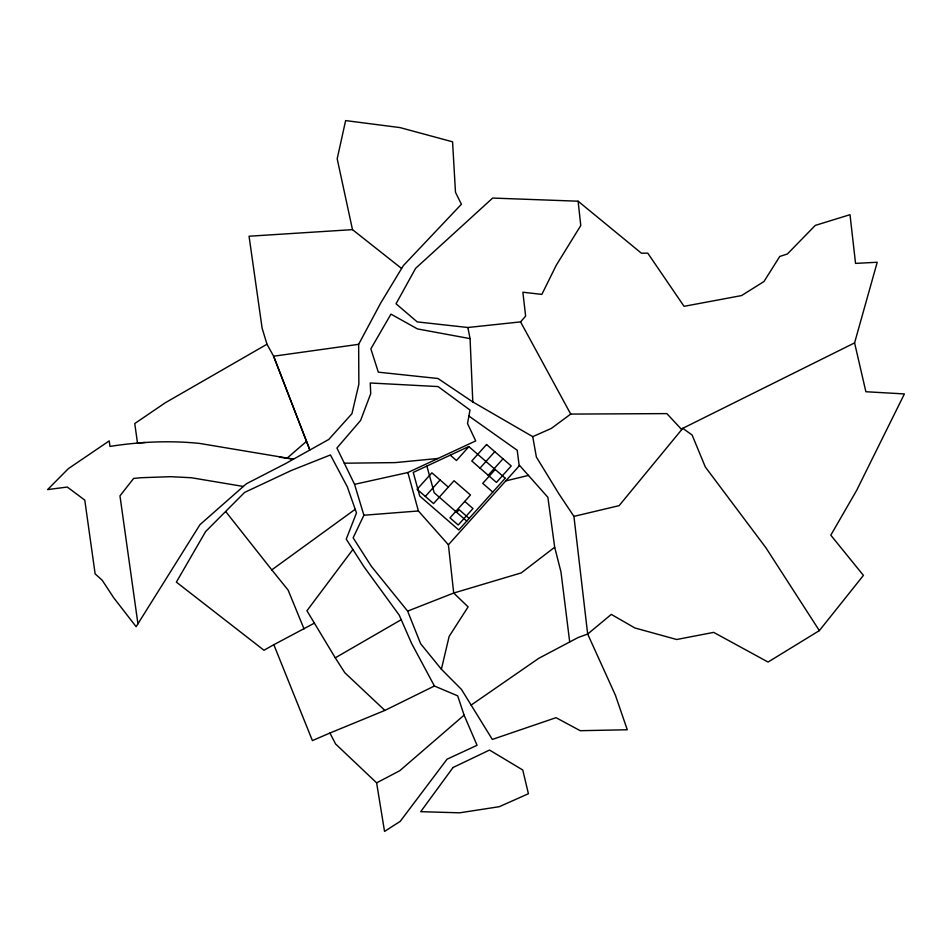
<?xml version="1.0" encoding="UTF-8"?>
<svg xmlns="http://www.w3.org/2000/svg" width="952" height="952" viewBox="0 0 952 952"><rect width="100%" height="100%" fill="white"/><g stroke="black" fill="none" stroke-linecap="round" stroke-linejoin="round"><path stroke-width="1.43" d="M441.383 669.232L449.154 636.376L468.11 606.888L453.699 593.037L448.404 544.782L418.404 510.974L407.861 472.525L475.714 440.907L467.515 423.545L469.99 410.05L438.075 386.572L370.245 382.99L370.709 393.676L360.582 420.487L336.925 448.011L354.56 484.342L363.89 515.234L353.132 537.82L371.316 566.273L407.635 611.124L420.641 643.742L441.383 669.232L461.446 689.403L492.327 739.43L556.028 717.677L580.22 730.696L627.273 729.756L615.385 695.15L587.67 634.056L573.925 516.377L558.848 493.767L536.392 457.079L532.739 436.647L472.799 401.934L437.956 378.503L378.337 372.172L370.852 348.86L390.951 314.124L417.44 328.916L470.074 338.626L472.799 401.934M471.121 705.099L538.808 658.296L578.162 637.507L587.67 634.056L611.303 614.397L634.865 627.963L676.693 639.506L713.667 632.378L768.062 662.045L819.351 630.617L863.428 575.389L830.798 535.179L856.586 490.494L904.4 393.926L865.88 391.736L854.587 342.887L877.22 262.252L855.551 263.395L850.005 214.7L815.269 225.41L787.387 253.994L779.771 256.445L763.968 281.53L741.537 295.584L684.06 306.33L647.765 253.149L641.41 253.208L578.102 201.205L492.66 198.064L415.619 268.333L396.044 303.783L417.19 321.895L467.86 327.5L520.577 321.883L525.635 316.1L522.874 292.216L541.855 294.394L556.218 265.322L580.768 225.529L578.102 201.205M279.4 457.174L293.525 459.138L199.73 443.442C169.849 440.348 139.635 441.752 109.992 446.428L109.218 440.883L68.354 468.658L47.6 489.59L67.294 487.043L84.776 500.109L95.129 573.842L102.269 580.339L113.681 597.737L136.124 626.702L199.991 524.623L246.378 483.783L285.659 463.541L328.785 439.443L351.931 413.703L358.868 384.203L358.642 344.327L380.717 303.022L403.374 265.584L461.399 204.263L455.484 192.28L452.569 141.812L400.066 127.604L345.624 120.583L337.187 158.805L352.49 229.634L401.494 268.393M352.883 549.471L306.937 610.756L335.271 657.832L344.791 672.707L384.882 710.418L434.409 685.999L457.686 695.852L464.1 715.154L477.059 745.285L447.059 759.196L400.209 821.362L384.537 831.417L376.623 782.853L335.58 743.964L329.928 733.04L312.399 740.596L273.831 644.706L314.386 623.143M468.896 446.643L456.448 460.518L450.272 455.151M425.33 496.42L440.098 479.963M479.998 468.122L494.778 451.664M488.221 475.274L502.989 458.816M456.734 512.366L459.114 509.713L469.134 518.423M495.207 469.503L482.747 483.378L492.779 492.089M448.404 544.782L519.613 465.457L547.888 497.325L554.683 547.245L560.99 572.021L569.689 641.85M273.831 644.706L263.966 650.24L176.37 582.124L205.632 531.549L244.605 492.41L291.288 470.502L330.439 454.949L347.337 486.865L356.488 512.961L346.23 539.141L364.33 567.261L399.233 615.147L411.585 643.397L434.409 685.999M286.957 458.269L306.508 441.347L273.617 356.203L266.988 344.243L262.121 328.19L249.055 236.227L352.49 229.634M464.1 715.154L399.745 770.727L376.623 782.853M554.683 547.245L521.22 572.914L453.699 593.037L407.635 611.124M854.587 342.887L682.774 428.317L681.715 429.578L666.852 413.608L570.712 414.084L551.291 428.448L532.739 436.647M225.767 511.629L271.796 569.879L355.167 509.32M335.271 657.832L401.435 619.573M266.988 344.243L165.35 402.732L134.756 423.533L137.504 443.073L145.216 442.466M329.928 733.04L384.882 710.418M505.75 480.903L528.455 475.417M573.925 516.377L619.121 505.655L682.774 428.317L692.116 435.005L705.325 467.004L766.015 547.924L819.351 630.617M354.56 484.342L407.861 472.525M358.642 344.327L273.617 356.203L309.828 449.987L306.508 441.347M438.051 458.459L395.211 462.612L344.303 463.207M363.89 515.234L418.404 510.974M243.331 486.46L191.364 477.737L170.539 476.678L140.741 477.737L133.589 478.463L119.964 495.873L137.933 623.834M468.884 416.036L517.21 450.272L519.221 465.897M448.321 487.115L431.875 472.823L417.107 489.28L433.553 503.572L454.044 480.736L470.49 495.016L449.987 517.864L458.209 525.004L472.989 508.546L464.766 501.406M466.754 521.077L434.207 492.779L426.877 466.063M271.796 569.879L288.111 590.085L304.057 628.939M520.577 321.883L570.712 414.084M467.86 327.5L470.074 338.626M453.045 767.502L420.713 811.675L459.649 812.818L499.229 806.713L528.408 793.742L522.767 770.001L489.53 750.057L453.045 767.502M486.555 444.524L471.775 460.982L496.444 482.414L511.212 465.956L486.555 444.524M505.226 478.213L458.781 529.966L419.737 496.04L413.251 472.406L468.777 446.536L505.226 478.213"/></g></svg>
